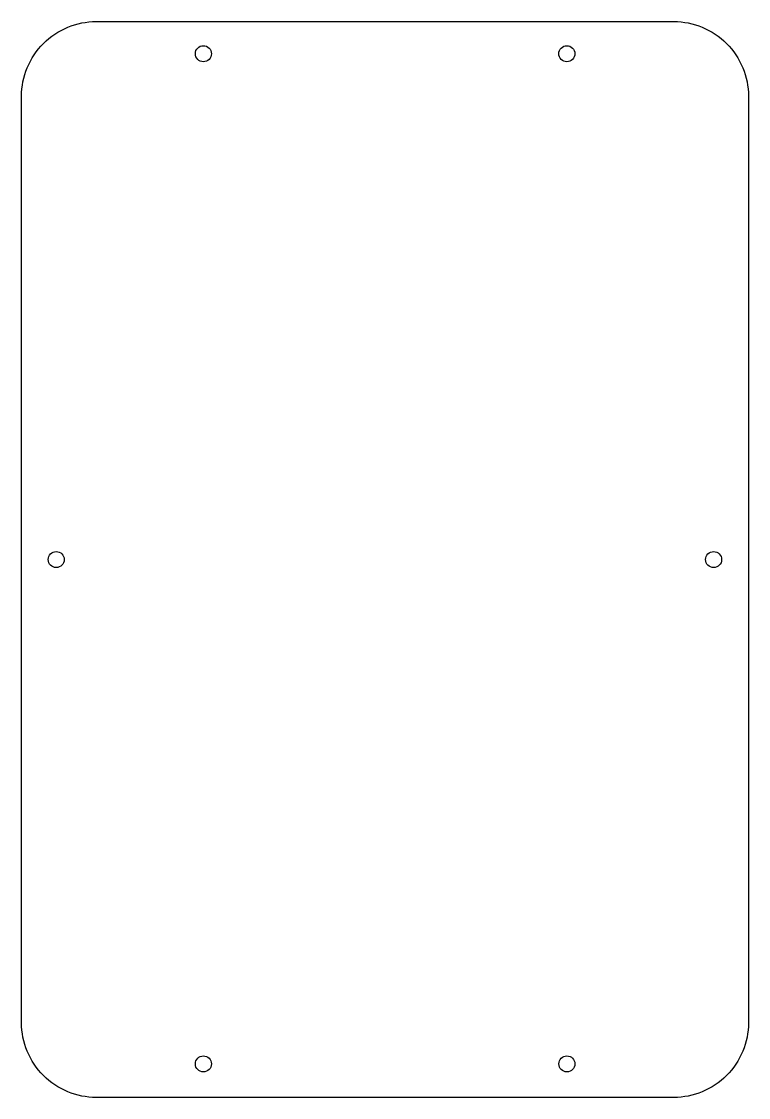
# Model space of a CAD drawing. Header units: millimetres. Extents: x -66 to 70, y 140 to 341.
import ezdxf

# ---------------------------------------------------------------- set-up
doc = ezdxf.new("R2010")
doc.units = ezdxf.units.MM
doc.layers.get('0').update_dxf_attribs({"linetype": 'CONTINUOUS'})

msp = doc.modelspace()

# ---------------------------------------------------------------- linework, layer by layer
msp.add_lwpolyline([(70, 154, -0.414214), (56, 140), (-52, 140, -0.414214), (-66, 154), (-66, 327.3, -0.414214), (-52, 341.3), (56, 341.3, -0.414214), (70, 327.3)], format="xyb", close=True)
for centre in [(-31.98, 335.28), (36.02, 335.28), (-59.51, 240.64), (63.48, 240.64), (-31.98, 146.28), (36.03, 146.28)]:
    msp.add_circle(centre, 1.5)

doc.saveas('drawing.dxf')
